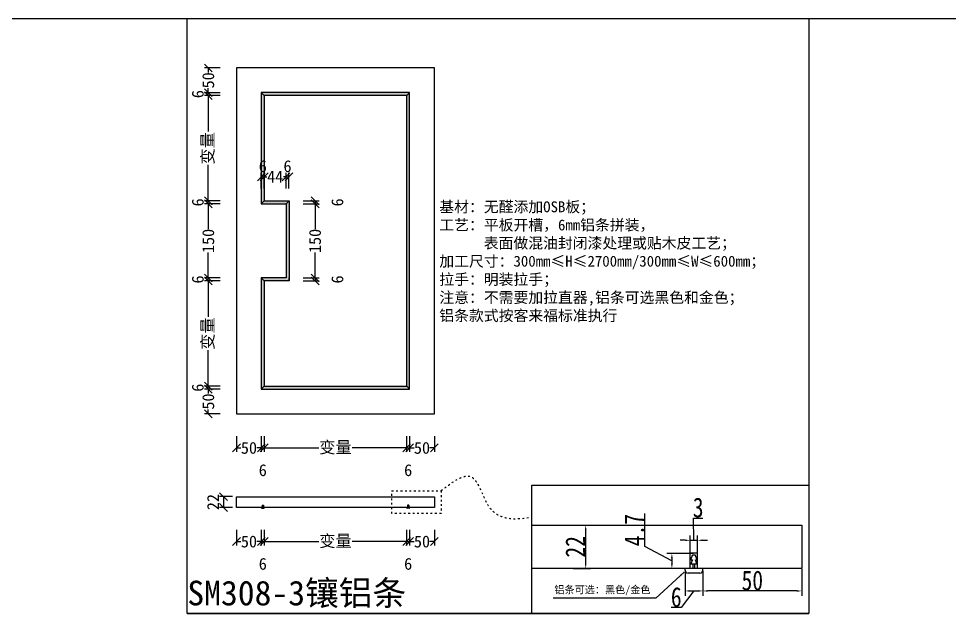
# Model space of a CAD drawing. Header units: millimetres. Extents: x 85186 to 129000, y -77269 to -36327.
# Drawn here: x 88543 to 90425, y -41287 to -40083 of the extents above; entities that cross this region are included whole.
import ezdxf

# ---------------------------------------------------------------- set-up
doc = ezdxf.new("R2010")
doc.units = ezdxf.units.MM
doc.linetypes.add('100', pattern=[30, 12, -18])
doc.styles.add('KLF-1_宋体', font='SimSun.ttf')
doc.styles.get("Standard").update_dxf_attribs({"font": 'SimSun.ttf'})
doc.styles.add('宋体', font='SimSun.ttf', dxfattribs={"width": 0.8})
doc.dimstyles.new('客来福-8', dxfattribs={"dimscale": 8, "dimtxt": 3, "dimasz": 2, "dimexe": 1, "dimexo": 1, "dimgap": 0.1, "dimtad": 0, "dimtxsty": '宋体', "dimblk": 'OBLIQUE', "dimcen": 2.5, "dimclrd": 256, "dimclre": 256, "dimclrt": 1, "dimadec": 0, "dimazin": 0, "dimtfac": 1, "dimtmove": 2, "dimatfit": 3, "dimldrblk": 'OPEN30', "dimfxl": 3, "dimfxlon": 1, "dimarcsym": 0})
doc.dimstyles.new('客来福标注小', dxfattribs={"dimscale": 20, "dimtxt": 2, "dimasz": 0.5, "dimexe": 0.5, "dimexo": 0, "dimgap": 0.05, "dimtad": 1, "dimdec": 0, "dimzin": 0, "dimdsep": 46, "dimtxsty": 'Standard', "dimcen": 0, "dimclrd": 256, "dimclre": 256, "dimclrt": 256, "dimadec": 0, "dimazin": 0, "dimtfac": 1, "dimtdec": 0, "dimtofl": 0, "dimtmove": 1, "dimatfit": 3, "dimfxl": 2.2, "dimfxlon": 1, "dimtolj": 1, "dimtzin": 0, "dimarcsym": 0})

# ---------------------------------------------------------------- blocks, each defined once
blk = doc.blocks.new('_Oblique')
at = {"color": 0, "linetype": 'ByBlock', "lineweight": -2}
blk.add_line((-0.5, -0.5), (0.5, 0.5), dxfattribs=at)
blk = doc.blocks.new('*D246')
at = {"lineweight": -2, "transparency": 16777216}
for p, q in [((88983.6, -40927.7), (88983.6, -40959.7)), ((89033.6, -40927.7), (89033.6, -40959.7)), ((88983.6, -40951.7), (88992.5, -40951.7)), ((89033.6, -40951.7), (89024.7, -40951.7))]:
    blk.add_line(p, q, dxfattribs=at)
at = {"layer": 'Defpoints', "color": 0, "transparency": 16777216}
for p in [(89033.6, -40832.8), (88983.6, -40882.8), (89033.6, -40951.7)]:
    blk.add_point(p, dxfattribs=at)
at = {"lineweight": -2, "transparency": 16777216, "xscale": 16, "yscale": 16, "zscale": 16, "rotation": 180}
blk.add_blockref('_Oblique', (88983.6, -40951.7), dxfattribs=at)
at = {"lineweight": -2, "transparency": 16777216, "xscale": 16, "yscale": 16, "zscale": 16}
blk.add_blockref('_Oblique', (89033.6, -40951.7), dxfattribs=at)
at = {"color": 1, "transparency": 16777216, "insert": (89008.6, -40951.7), "char_height": 24, "attachment_point": 5, "style": 'KLF-1_宋体'}
blk.add_mtext('50', dxfattribs=at)
blk = doc.blocks.new('_Open30')
at = {"color": 0, "linetype": 'ByBlock', "lineweight": -2}
for p, q in [((-1, 0.27), (0, 0)), ((0, 0), (-1, -0.27)), ((0, 0), (-1, 0))]:
    blk.add_line(p, q, dxfattribs=at)
blk = doc.blocks.new('*D247')
at = {"lineweight": -2, "transparency": 16777216}
for p, q in [((89033.6, -40927.7), (89033.6, -40959.7)), ((89039.6, -40927.7), (89039.6, -40959.7)), ((89033.6, -40951.7), (89039.6, -40951.7))]:
    blk.add_line(p, q, dxfattribs=at)
at = {"layer": 'Defpoints', "color": 0, "transparency": 16777216}
for p in [(89039.6, -40826.8), (89033.6, -40832.8), (89039.6, -40951.7)]:
    blk.add_point(p, dxfattribs=at)
at = {"lineweight": -2, "transparency": 16777216, "xscale": 16, "yscale": 16, "zscale": 16, "rotation": 180}
blk.add_blockref('_Oblique', (89033.6, -40951.7), dxfattribs=at)
at = {"lineweight": -2, "transparency": 16777216, "xscale": 16, "yscale": 16, "zscale": 16}
blk.add_blockref('_Oblique', (89039.6, -40951.7), dxfattribs=at)
at = {"color": 1, "transparency": 16777216, "insert": (89036.6, -40996.9), "char_height": 24, "attachment_point": 5, "style": 'KLF-1_宋体'}
blk.add_mtext('6', dxfattribs=at)
blk = doc.blocks.new('*D248')
at = {"lineweight": -2, "transparency": 16777216}
for p, q in [((89039.6, -40927.7), (89039.6, -40959.7)), ((89327.6, -40927.7), (89327.6, -40959.7)), ((89039.6, -40951.7), (89149.8, -40951.7)), ((89327.6, -40951.7), (89217.4, -40951.7))]:
    blk.add_line(p, q, dxfattribs=at)
at = {"layer": 'Defpoints', "color": 0, "transparency": 16777216}
for p in [(89039.6, -40826.8), (89327.6, -40826.8), (89327.6, -40951.7)]:
    blk.add_point(p, dxfattribs=at)
at = {"lineweight": -2, "transparency": 16777216, "xscale": 16, "yscale": 16, "zscale": 16, "rotation": 180}
blk.add_blockref('_Oblique', (89039.6, -40951.7), dxfattribs=at)
at = {"lineweight": -2, "transparency": 16777216, "xscale": 16, "yscale": 16, "zscale": 16}
blk.add_blockref('_Oblique', (89327.6, -40951.7), dxfattribs=at)
at = {"color": 1, "transparency": 16777216, "insert": (89183.6, -40951.7), "char_height": 24, "attachment_point": 5, "style": 'KLF-1_宋体'}
blk.add_mtext('变量', dxfattribs=at)
blk = doc.blocks.new('*D249')
at = {"lineweight": -2, "transparency": 16777216}
for p, q in [((89327.6, -40927.7), (89327.6, -40959.7)), ((89333.6, -40927.7), (89333.6, -40959.7)), ((89327.6, -40951.7), (89333.6, -40951.7))]:
    blk.add_line(p, q, dxfattribs=at)
at = {"layer": 'Defpoints', "color": 0, "transparency": 16777216}
for p in [(89327.6, -40826.8), (89333.6, -40832.8), (89333.6, -40951.7)]:
    blk.add_point(p, dxfattribs=at)
at = {"lineweight": -2, "transparency": 16777216, "xscale": 16, "yscale": 16, "zscale": 16, "rotation": 180}
blk.add_blockref('_Oblique', (89327.6, -40951.7), dxfattribs=at)
at = {"lineweight": -2, "transparency": 16777216, "xscale": 16, "yscale": 16, "zscale": 16}
blk.add_blockref('_Oblique', (89333.6, -40951.7), dxfattribs=at)
at = {"color": 1, "transparency": 16777216, "insert": (89330.6, -40996.9), "char_height": 24, "attachment_point": 5, "style": 'KLF-1_宋体'}
blk.add_mtext('6', dxfattribs=at)
blk = doc.blocks.new('*D250')
at = {"lineweight": -2, "transparency": 16777216}
for p, q in [((89333.6, -40927.7), (89333.6, -40959.7)), ((89383.6, -40927.7), (89383.6, -40959.7)), ((89333.6, -40951.7), (89342.5, -40951.7)), ((89383.6, -40951.7), (89374.7, -40951.7))]:
    blk.add_line(p, q, dxfattribs=at)
at = {"layer": 'Defpoints', "color": 0, "transparency": 16777216}
for p in [(89333.6, -40832.8), (89383.6, -40882.8), (89383.6, -40951.7)]:
    blk.add_point(p, dxfattribs=at)
at = {"lineweight": -2, "transparency": 16777216, "xscale": 16, "yscale": 16, "zscale": 16, "rotation": 180}
blk.add_blockref('_Oblique', (89333.6, -40951.7), dxfattribs=at)
at = {"lineweight": -2, "transparency": 16777216, "xscale": 16, "yscale": 16, "zscale": 16}
blk.add_blockref('_Oblique', (89383.6, -40951.7), dxfattribs=at)
at = {"color": 1, "transparency": 16777216, "insert": (89358.6, -40951.7), "char_height": 24, "attachment_point": 5, "style": 'KLF-1_宋体'}
blk.add_mtext('50', dxfattribs=at)
blk = doc.blocks.new('*D251')
at = {"lineweight": -2, "transparency": 16777216}
for p, q in [((88950.4, -40832.8), (88918.4, -40832.8)), ((88926.4, -40832.8), (88926.4, -40841.7)), ((88950.4, -40882.8), (88918.4, -40882.8)), ((88926.4, -40882.8), (88926.4, -40873.8))]:
    blk.add_line(p, q, dxfattribs=at)
at = {"layer": 'Defpoints', "color": 0, "transparency": 16777216}
for p in [(89033.6, -40832.8), (88926.4, -40882.8), (89033.6, -40882.8)]:
    blk.add_point(p, dxfattribs=at)
at = {"lineweight": -2, "transparency": 16777216, "xscale": 16, "yscale": 16, "zscale": 16}
for p, rotation in [((88926.4, -40832.8), 90), ((88926.4, -40882.8), 270)]:
    blk.add_blockref('_Oblique', p, dxfattribs=dict(at, rotation=rotation))
at = {"color": 1, "transparency": 16777216, "insert": (88926.4, -40857.8), "char_height": 24, "attachment_point": 5, "rotation": 90, "style": 'KLF-1_宋体'}
blk.add_mtext('50', dxfattribs=at)
blk = doc.blocks.new('*D104')
at = {"lineweight": -2, "transparency": 16777216}
for p, q in [((88950.4, -40826.8), (88918.4, -40826.8)), ((88926.4, -40832.8), (88926.4, -40826.8)), ((88950.4, -40832.8), (88918.4, -40832.8))]:
    blk.add_line(p, q, dxfattribs=at)
at = {"layer": 'Defpoints', "color": 0, "transparency": 16777216}
for p in [(88926.4, -40826.8), (89039.6, -40826.8), (89033.6, -40832.8)]:
    blk.add_point(p, dxfattribs=at)
at = {"lineweight": -2, "transparency": 16777216, "xscale": 16, "yscale": 16, "zscale": 16}
for p, rotation in [((88926.4, -40826.8), 90), ((88926.4, -40832.8), 270)]:
    blk.add_blockref('_Oblique', p, dxfattribs=dict(at, rotation=rotation))
at = {"color": 1, "transparency": 16777216, "insert": (88905.2, -40829.8), "char_height": 24, "attachment_point": 5, "rotation": 90, "style": 'KLF-1_宋体'}
blk.add_mtext('6', dxfattribs=at)
blk = doc.blocks.new('*D204')
at = {"lineweight": -2, "transparency": 16777216}
for p, q in [((88950.4, -40613.8), (88918.4, -40613.8)), ((88926.4, -40613.8), (88926.4, -40686.5)), ((88926.4, -40826.8), (88926.4, -40754)), ((88950.4, -40826.8), (88918.4, -40826.8))]:
    blk.add_line(p, q, dxfattribs=at)
at = {"layer": 'Defpoints', "color": 0, "transparency": 16777216}
for p in [(88926.4, -40613.8), (89039.6, -40613.8), (89039.6, -40826.8)]:
    blk.add_point(p, dxfattribs=at)
at = {"lineweight": -2, "transparency": 16777216, "xscale": 16, "yscale": 16, "zscale": 16}
for p, rotation in [((88926.4, -40613.8), 90), ((88926.4, -40826.8), 270)]:
    blk.add_blockref('_Oblique', p, dxfattribs=dict(at, rotation=rotation))
at = {"color": 1, "transparency": 16777216, "insert": (88926.4, -40720.3), "char_height": 24, "attachment_point": 5, "rotation": 90, "style": 'KLF-1_宋体'}
blk.add_mtext('变量', dxfattribs=at)
blk = doc.blocks.new('*D205')
at = {"lineweight": -2, "transparency": 16777216}
for p, q in [((88950.4, -40607.8), (88918.4, -40607.8)), ((88950.4, -40613.8), (88918.4, -40613.8)), ((88926.4, -40613.8), (88926.4, -40607.8))]:
    blk.add_line(p, q, dxfattribs=at)
at = {"layer": 'Defpoints', "color": 0, "transparency": 16777216}
for p in [(88926.4, -40607.8), (89033.6, -40607.8), (89039.6, -40613.8)]:
    blk.add_point(p, dxfattribs=at)
at = {"lineweight": -2, "transparency": 16777216, "xscale": 16, "yscale": 16, "zscale": 16}
for p, rotation in [((88926.4, -40607.8), 90), ((88926.4, -40613.8), 270)]:
    blk.add_blockref('_Oblique', p, dxfattribs=dict(at, rotation=rotation))
at = {"color": 1, "transparency": 16777216, "insert": (88905.2, -40610.8), "char_height": 24, "attachment_point": 5, "rotation": 90, "style": 'KLF-1_宋体'}
blk.add_mtext('6', dxfattribs=at)
blk = doc.blocks.new('*D206')
at = {"lineweight": -2, "transparency": 16777216}
for p, q in [((88950.4, -40457.8), (88918.4, -40457.8)), ((88926.4, -40457.8), (88926.4, -40509)), ((88926.4, -40607.8), (88926.4, -40556.5)), ((88950.4, -40607.8), (88918.4, -40607.8))]:
    blk.add_line(p, q, dxfattribs=at)
at = {"layer": 'Defpoints', "color": 0, "transparency": 16777216}
for p in [(88926.4, -40457.8), (89033.6, -40457.8), (89033.6, -40607.8)]:
    blk.add_point(p, dxfattribs=at)
at = {"lineweight": -2, "transparency": 16777216, "xscale": 16, "yscale": 16, "zscale": 16}
for p, rotation in [((88926.4, -40457.8), 90), ((88926.4, -40607.8), 270)]:
    blk.add_blockref('_Oblique', p, dxfattribs=dict(at, rotation=rotation))
at = {"color": 1, "transparency": 16777216, "insert": (88926.4, -40532.8), "char_height": 24, "attachment_point": 5, "rotation": 90, "style": 'KLF-1_宋体'}
blk.add_mtext('150', dxfattribs=at)
blk = doc.blocks.new('*D207')
at = {"lineweight": -2, "transparency": 16777216}
for p, q in [((88950.4, -40451.8), (88918.4, -40451.8)), ((88926.4, -40457.8), (88926.4, -40451.8)), ((88950.4, -40457.8), (88918.4, -40457.8))]:
    blk.add_line(p, q, dxfattribs=at)
at = {"layer": 'Defpoints', "color": 0, "transparency": 16777216}
for p in [(88926.4, -40451.8), (89039.6, -40451.8), (89033.6, -40457.8)]:
    blk.add_point(p, dxfattribs=at)
at = {"lineweight": -2, "transparency": 16777216, "xscale": 16, "yscale": 16, "zscale": 16}
for p, rotation in [((88926.4, -40451.8), 90), ((88926.4, -40457.8), 270)]:
    blk.add_blockref('_Oblique', p, dxfattribs=dict(at, rotation=rotation))
at = {"color": 1, "transparency": 16777216, "insert": (88905.2, -40454.8), "char_height": 24, "attachment_point": 5, "rotation": 90, "style": 'KLF-1_宋体'}
blk.add_mtext('6', dxfattribs=at)
blk = doc.blocks.new('*D208')
at = {"lineweight": -2, "transparency": 16777216}
for p, q in [((88950.4, -40238.8), (88918.4, -40238.8)), ((88926.4, -40238.8), (88926.4, -40311.5)), ((88926.4, -40451.8), (88926.4, -40379)), ((88950.4, -40451.8), (88918.4, -40451.8))]:
    blk.add_line(p, q, dxfattribs=at)
at = {"layer": 'Defpoints', "color": 0, "transparency": 16777216}
for p in [(88926.4, -40238.8), (89039.6, -40238.8), (89039.6, -40451.8)]:
    blk.add_point(p, dxfattribs=at)
at = {"lineweight": -2, "transparency": 16777216, "xscale": 16, "yscale": 16, "zscale": 16}
for p, rotation in [((88926.4, -40238.8), 90), ((88926.4, -40451.8), 270)]:
    blk.add_blockref('_Oblique', p, dxfattribs=dict(at, rotation=rotation))
at = {"color": 1, "transparency": 16777216, "insert": (88926.4, -40345.3), "char_height": 24, "attachment_point": 5, "rotation": 90, "style": 'KLF-1_宋体'}
blk.add_mtext('变量', dxfattribs=at)
blk = doc.blocks.new('*D209')
at = {"lineweight": -2, "transparency": 16777216}
for p, q in [((88950.4, -40232.8), (88918.4, -40232.8)), ((88950.4, -40238.8), (88918.4, -40238.8)), ((88926.4, -40238.8), (88926.4, -40232.8))]:
    blk.add_line(p, q, dxfattribs=at)
at = {"layer": 'Defpoints', "color": 0, "transparency": 16777216}
for p in [(88926.4, -40232.8), (89033.6, -40232.8), (89039.6, -40238.8)]:
    blk.add_point(p, dxfattribs=at)
at = {"lineweight": -2, "transparency": 16777216, "xscale": 16, "yscale": 16, "zscale": 16}
for p, rotation in [((88926.4, -40232.8), 90), ((88926.4, -40238.8), 270)]:
    blk.add_blockref('_Oblique', p, dxfattribs=dict(at, rotation=rotation))
at = {"color": 1, "transparency": 16777216, "insert": (88905.2, -40235.8), "char_height": 24, "attachment_point": 5, "rotation": 90, "style": 'KLF-1_宋体'}
blk.add_mtext('6', dxfattribs=at)
blk = doc.blocks.new('*D210')
at = {"lineweight": -2, "transparency": 16777216}
for p, q in [((88950.4, -40182.8), (88918.4, -40182.8)), ((88926.4, -40182.8), (88926.4, -40191.7)), ((88926.4, -40232.8), (88926.4, -40223.8)), ((88950.4, -40232.8), (88918.4, -40232.8))]:
    blk.add_line(p, q, dxfattribs=at)
at = {"layer": 'Defpoints', "color": 0, "transparency": 16777216}
for p in [(88926.4, -40182.8), (88983.6, -40182.8), (89033.6, -40232.8)]:
    blk.add_point(p, dxfattribs=at)
at = {"lineweight": -2, "transparency": 16777216, "xscale": 16, "yscale": 16, "zscale": 16}
for p, rotation in [((88926.4, -40182.8), 90), ((88926.4, -40232.8), 270)]:
    blk.add_blockref('_Oblique', p, dxfattribs=dict(at, rotation=rotation))
at = {"color": 1, "transparency": 16777216, "insert": (88926.4, -40207.8), "char_height": 24, "attachment_point": 5, "rotation": 90, "style": 'KLF-1_宋体'}
blk.add_mtext('50', dxfattribs=at)
blk = doc.blocks.new('*D105')
at = {"lineweight": -2, "transparency": 16777216}
for p, q in [((89033.6, -40426.9), (89033.6, -40394.9)), ((89039.6, -40426.9), (89039.6, -40394.9)), ((89033.6, -40402.9), (89039.6, -40402.9))]:
    blk.add_line(p, q, dxfattribs=at)
at = {"layer": 'Defpoints', "color": 0, "transparency": 16777216}
for p in [(89039.6, -40402.9), (89039.6, -40451.8), (89033.6, -40457.8)]:
    blk.add_point(p, dxfattribs=at)
at = {"lineweight": -2, "transparency": 16777216, "xscale": 16, "yscale": 16, "zscale": 16, "rotation": 180}
blk.add_blockref('_Oblique', (89033.6, -40402.9), dxfattribs=at)
at = {"lineweight": -2, "transparency": 16777216, "xscale": 16, "yscale": 16, "zscale": 16}
blk.add_blockref('_Oblique', (89039.6, -40402.9), dxfattribs=at)
at = {"color": 1, "transparency": 16777216, "insert": (89036.6, -40381.7), "char_height": 24, "attachment_point": 5, "style": 'KLF-1_宋体'}
blk.add_mtext('6', dxfattribs=at)
blk = doc.blocks.new('*D211')
at = {"lineweight": -2, "transparency": 16777216}
for p, q in [((89039.6, -40426.9), (89039.6, -40394.9)), ((89083.6, -40426.9), (89083.6, -40394.9)), ((89039.6, -40402.9), (89044.9, -40402.9)), ((89083.6, -40402.9), (89078.4, -40402.9))]:
    blk.add_line(p, q, dxfattribs=at)
at = {"layer": 'Defpoints', "color": 0, "transparency": 16777216}
for p in [(89083.6, -40402.9), (89039.6, -40451.8), (89083.6, -40457.8)]:
    blk.add_point(p, dxfattribs=at)
at = {"lineweight": -2, "transparency": 16777216, "xscale": 16, "yscale": 16, "zscale": 16, "rotation": 180}
blk.add_blockref('_Oblique', (89039.6, -40402.9), dxfattribs=at)
at = {"lineweight": -2, "transparency": 16777216, "xscale": 16, "yscale": 16, "zscale": 16}
blk.add_blockref('_Oblique', (89083.6, -40402.9), dxfattribs=at)
at = {"color": 1, "transparency": 16777216, "insert": (89061.6, -40402.9), "char_height": 24, "attachment_point": 5, "style": 'KLF-1_宋体'}
blk.add_mtext('44', dxfattribs=at)
blk = doc.blocks.new('*D212')
at = {"lineweight": -2, "transparency": 16777216}
for p, q in [((89083.6, -40426.9), (89083.6, -40394.9)), ((89089.6, -40426.9), (89089.6, -40394.9)), ((89083.6, -40402.9), (89089.6, -40402.9))]:
    blk.add_line(p, q, dxfattribs=at)
at = {"layer": 'Defpoints', "color": 0, "transparency": 16777216}
for p in [(89089.6, -40402.9), (89089.6, -40451.8), (89083.6, -40457.8)]:
    blk.add_point(p, dxfattribs=at)
at = {"lineweight": -2, "transparency": 16777216, "xscale": 16, "yscale": 16, "zscale": 16, "rotation": 180}
blk.add_blockref('_Oblique', (89083.6, -40402.9), dxfattribs=at)
at = {"lineweight": -2, "transparency": 16777216, "xscale": 16, "yscale": 16, "zscale": 16}
blk.add_blockref('_Oblique', (89089.6, -40402.9), dxfattribs=at)
at = {"color": 1, "transparency": 16777216, "insert": (89086.6, -40381.7), "char_height": 24, "attachment_point": 5, "style": 'KLF-1_宋体'}
blk.add_mtext('6', dxfattribs=at)
blk = doc.blocks.new('*D213')
at = {"lineweight": -2, "transparency": 16777216}
for p, q in [((89118.3, -40451.8), (89150.3, -40451.8)), ((89142.3, -40451.8), (89142.3, -40457.8)), ((89118.3, -40457.8), (89150.3, -40457.8))]:
    blk.add_line(p, q, dxfattribs=at)
at = {"layer": 'Defpoints', "color": 0, "transparency": 16777216}
for p in [(89073.1, -40451.8), (89073.1, -40457.8), (89142.3, -40457.8)]:
    blk.add_point(p, dxfattribs=at)
at = {"lineweight": -2, "transparency": 16777216, "xscale": 16, "yscale": 16, "zscale": 16}
for p, rotation in [((89142.3, -40451.8), 90), ((89142.3, -40457.8), 270)]:
    blk.add_blockref('_Oblique', p, dxfattribs=dict(at, rotation=rotation))
at = {"color": 1, "transparency": 16777216, "insert": (89187.5, -40454.8), "char_height": 24, "attachment_point": 5, "rotation": 90, "style": 'KLF-1_宋体'}
blk.add_mtext('6', dxfattribs=at)
blk = doc.blocks.new('*D214')
at = {"lineweight": -2, "transparency": 16777216}
for p, q in [((89118.3, -40457.8), (89150.3, -40457.8)), ((89142.3, -40457.8), (89142.3, -40509)), ((89142.3, -40607.8), (89142.3, -40556.5)), ((89118.3, -40607.8), (89150.3, -40607.8))]:
    blk.add_line(p, q, dxfattribs=at)
at = {"layer": 'Defpoints', "color": 0, "transparency": 16777216}
for p in [(89073.1, -40457.8), (89083.6, -40607.8), (89142.3, -40607.8)]:
    blk.add_point(p, dxfattribs=at)
at = {"lineweight": -2, "transparency": 16777216, "xscale": 16, "yscale": 16, "zscale": 16}
for p, rotation in [((89142.3, -40457.8), 90), ((89142.3, -40607.8), 270)]:
    blk.add_blockref('_Oblique', p, dxfattribs=dict(at, rotation=rotation))
at = {"color": 1, "transparency": 16777216, "insert": (89142.3, -40532.8), "char_height": 24, "attachment_point": 5, "rotation": 90, "style": 'KLF-1_宋体'}
blk.add_mtext('150', dxfattribs=at)
blk = doc.blocks.new('*D215')
at = {"lineweight": -2, "transparency": 16777216}
for p, q in [((89118.3, -40607.8), (89150.3, -40607.8)), ((89118.3, -40613.8), (89150.3, -40613.8)), ((89142.3, -40607.8), (89142.3, -40613.8))]:
    blk.add_line(p, q, dxfattribs=at)
at = {"layer": 'Defpoints', "color": 0, "transparency": 16777216}
for p in [(89083.6, -40607.8), (89089.6, -40613.8), (89142.3, -40613.8)]:
    blk.add_point(p, dxfattribs=at)
at = {"lineweight": -2, "transparency": 16777216, "xscale": 16, "yscale": 16, "zscale": 16}
for p, rotation in [((89142.3, -40607.8), 90), ((89142.3, -40613.8), 270)]:
    blk.add_blockref('_Oblique', p, dxfattribs=dict(at, rotation=rotation))
at = {"color": 1, "transparency": 16777216, "insert": (89187.5, -40610.8), "char_height": 24, "attachment_point": 5, "rotation": 90, "style": 'KLF-1_宋体'}
blk.add_mtext('6', dxfattribs=at)
blk = doc.blocks.new('*D106')
at = {"lineweight": -2, "transparency": 16777216}
for p, q in [((88983.6, -41117.2), (88983.6, -41149.2)), ((89033.6, -41117.2), (89033.6, -41149.2)), ((88983.6, -41141.2), (88992.5, -41141.2)), ((89033.6, -41141.2), (89024.7, -41141.2))]:
    blk.add_line(p, q, dxfattribs=at)
at = {"layer": 'Defpoints', "color": 0, "transparency": 16777216}
for p in [(89033.6, -41022.3), (88983.6, -41072.3), (89033.6, -41141.2)]:
    blk.add_point(p, dxfattribs=at)
at = {"lineweight": -2, "transparency": 16777216, "xscale": 16, "yscale": 16, "zscale": 16, "rotation": 180}
blk.add_blockref('_Oblique', (88983.6, -41141.2), dxfattribs=at)
at = {"lineweight": -2, "transparency": 16777216, "xscale": 16, "yscale": 16, "zscale": 16}
blk.add_blockref('_Oblique', (89033.6, -41141.2), dxfattribs=at)
at = {"color": 1, "transparency": 16777216, "insert": (89008.6, -41141.2), "char_height": 24, "attachment_point": 5, "style": 'KLF-1_宋体'}
blk.add_mtext('50', dxfattribs=at)
blk = doc.blocks.new('*D107')
at = {"lineweight": -2, "transparency": 16777216}
for p, q in [((89033.6, -41117.2), (89033.6, -41149.2)), ((89039.6, -41117.2), (89039.6, -41149.2)), ((89033.6, -41141.2), (89039.6, -41141.2))]:
    blk.add_line(p, q, dxfattribs=at)
at = {"layer": 'Defpoints', "color": 0, "transparency": 16777216}
for p in [(89039.6, -41016.3), (89033.6, -41022.3), (89039.6, -41141.2)]:
    blk.add_point(p, dxfattribs=at)
at = {"lineweight": -2, "transparency": 16777216, "xscale": 16, "yscale": 16, "zscale": 16, "rotation": 180}
blk.add_blockref('_Oblique', (89033.6, -41141.2), dxfattribs=at)
at = {"lineweight": -2, "transparency": 16777216, "xscale": 16, "yscale": 16, "zscale": 16}
blk.add_blockref('_Oblique', (89039.6, -41141.2), dxfattribs=at)
at = {"color": 1, "transparency": 16777216, "insert": (89036.6, -41186.4), "char_height": 24, "attachment_point": 5, "style": 'KLF-1_宋体'}
blk.add_mtext('6', dxfattribs=at)
blk = doc.blocks.new('*D108')
at = {"lineweight": -2, "transparency": 16777216}
for p, q in [((89039.6, -41117.2), (89039.6, -41149.2)), ((89327.6, -41117.2), (89327.6, -41149.2)), ((89039.6, -41141.2), (89149.8, -41141.2)), ((89327.6, -41141.2), (89217.4, -41141.2))]:
    blk.add_line(p, q, dxfattribs=at)
at = {"layer": 'Defpoints', "color": 0, "transparency": 16777216}
for p in [(89039.6, -41016.3), (89327.6, -41016.3), (89327.6, -41141.2)]:
    blk.add_point(p, dxfattribs=at)
at = {"lineweight": -2, "transparency": 16777216, "xscale": 16, "yscale": 16, "zscale": 16, "rotation": 180}
blk.add_blockref('_Oblique', (89039.6, -41141.2), dxfattribs=at)
at = {"lineweight": -2, "transparency": 16777216, "xscale": 16, "yscale": 16, "zscale": 16}
blk.add_blockref('_Oblique', (89327.6, -41141.2), dxfattribs=at)
at = {"color": 1, "transparency": 16777216, "insert": (89183.6, -41141.2), "char_height": 24, "attachment_point": 5, "style": 'KLF-1_宋体'}
blk.add_mtext('变量', dxfattribs=at)
blk = doc.blocks.new('*D109')
at = {"lineweight": -2, "transparency": 16777216}
for p, q in [((89327.6, -41117.2), (89327.6, -41149.2)), ((89333.6, -41117.2), (89333.6, -41149.2)), ((89327.6, -41141.2), (89333.6, -41141.2))]:
    blk.add_line(p, q, dxfattribs=at)
at = {"layer": 'Defpoints', "color": 0, "transparency": 16777216}
for p in [(89327.6, -41016.3), (89333.6, -41022.3), (89333.6, -41141.2)]:
    blk.add_point(p, dxfattribs=at)
at = {"lineweight": -2, "transparency": 16777216, "xscale": 16, "yscale": 16, "zscale": 16, "rotation": 180}
blk.add_blockref('_Oblique', (89327.6, -41141.2), dxfattribs=at)
at = {"lineweight": -2, "transparency": 16777216, "xscale": 16, "yscale": 16, "zscale": 16}
blk.add_blockref('_Oblique', (89333.6, -41141.2), dxfattribs=at)
at = {"color": 1, "transparency": 16777216, "insert": (89330.6, -41186.4), "char_height": 24, "attachment_point": 5, "style": 'KLF-1_宋体'}
blk.add_mtext('6', dxfattribs=at)
blk = doc.blocks.new('*D110')
at = {"lineweight": -2, "transparency": 16777216}
for p, q in [((89333.6, -41117.2), (89333.6, -41149.2)), ((89383.6, -41117.2), (89383.6, -41149.2)), ((89333.6, -41141.2), (89342.5, -41141.2)), ((89383.6, -41141.2), (89374.7, -41141.2))]:
    blk.add_line(p, q, dxfattribs=at)
at = {"layer": 'Defpoints', "color": 0, "transparency": 16777216}
for p in [(89333.6, -41022.3), (89383.6, -41072.3), (89383.6, -41141.2)]:
    blk.add_point(p, dxfattribs=at)
at = {"lineweight": -2, "transparency": 16777216, "xscale": 16, "yscale": 16, "zscale": 16, "rotation": 180}
blk.add_blockref('_Oblique', (89333.6, -41141.2), dxfattribs=at)
at = {"lineweight": -2, "transparency": 16777216, "xscale": 16, "yscale": 16, "zscale": 16}
blk.add_blockref('_Oblique', (89383.6, -41141.2), dxfattribs=at)
at = {"color": 1, "transparency": 16777216, "insert": (89358.6, -41141.2), "char_height": 24, "attachment_point": 5, "style": 'KLF-1_宋体'}
blk.add_mtext('50', dxfattribs=at)
blk = doc.blocks.new('*D163')
at = {"lineweight": -2, "transparency": 16777216}
for p, q in [((89926.7, -41200.7), (89926.7, -41251.1)), ((90126.7, -41197.1), (90126.7, -41251.1)), ((90116.7, -41241.1), (89936.7, -41241.1))]:
    blk.add_line(p, q, dxfattribs=at)
at = {"transparency": 16777216}
for points in [[(89936.7, -41239.4), (89936.7, -41242.8), (89926.7, -41241.1)], [(90116.7, -41239.4), (90116.7, -41242.8), (90126.7, -41241.1)]]:
    blk.add_solid(points, dxfattribs=at)
at = {"layer": 'Defpoints', "color": 0, "transparency": 16777216}
for p in [(90126.7, -41174.6), (89926.7, -41200.7), (89926.7, -41241.1)]:
    blk.add_point(p, dxfattribs=at)
at = {"transparency": 16777216, "insert": (90026.7, -41220.1), "char_height": 40, "attachment_point": 5, "style": '宋体'}
blk.add_mtext('\\A1;50', dxfattribs=at)
blk = doc.blocks.new('*D164')
at = {"lineweight": -2, "transparency": 16777216}
for p, q in [((89890.7, -41202.2), (89890.7, -41251.1)), ((89926.7, -41200.7), (89926.7, -41251.1)), ((89908.7, -41241.1), (89883.1, -41274.7)), ((89900.7, -41241.1), (89916.7, -41241.1)), ((89883.1, -41274.7), (89862.7, -41274.7))]:
    blk.add_line(p, q, dxfattribs=at)
at = {"transparency": 16777216}
for points in [[(89900.7, -41239.4), (89900.7, -41242.8), (89890.7, -41241.1)], [(89916.7, -41239.4), (89916.7, -41242.8), (89926.7, -41241.1)]]:
    blk.add_solid(points, dxfattribs=at)
at = {"layer": 'Defpoints', "color": 0, "transparency": 16777216}
for p in [(89890.7, -41202.2), (89926.7, -41200.7), (89926.7, -41241.1)]:
    blk.add_point(p, dxfattribs=at)
at = {"transparency": 16777216, "insert": (89872.9, -41253.7), "char_height": 40, "attachment_point": 5, "style": '宋体'}
blk.add_mtext('\\A1;6', dxfattribs=at)
blk = doc.blocks.new('954')
at = {"color": 1}
for p, q in [((63905.45, 24959.38), (63905.45, 24958.88)), ((63906.45, 24960.38), (63910.45, 24960.38)), ((63911.45, 24959.38), (63911.45, 24958.88)), ((63905.45, 24958.88), (63911.45, 24958.88)), ((63907.45, 24957.25), (63907.9, 24955.88)), ((63907.54, 24957.38), (63909.37, 24957.38)), ((63908.15, 24958.88), (63908.15, 24957.38)), ((63908.75, 24958.88), (63908.75, 24957.38)), ((63909, 24955.88), (63909.46, 24957.25)), ((63907.45, 24955.75), (63907.88, 24954.45)), ((63907.9, 24955.88), (63907.54, 24955.88)), ((63907.98, 24954.38), (63908.93, 24954.38)), ((63909.37, 24955.88), (63909, 24955.88)), ((63909.03, 24954.45), (63909.46, 24955.75))]:
    blk.add_line(p, q, dxfattribs=at)
for centre, radius, start, end in [((63906.45, 24959.38), 1, 90, 180), ((63910.45, 24959.38), 1, 0, 90), ((63907.54, 24957.28), 0.1, 90, 198.4349), ((63909.37, 24957.28), 0.1, 341.5651, 90), ((63907.54, 24955.78), 0.1, 90, 198.4349), ((63907.98, 24954.48), 0.1, 198.4349, 270), ((63908.93, 24954.48), 0.1, 270, 341.5651), ((63909.37, 24955.78), 0.1, 341.5651, 90)]:
    blk.add_arc(centre, radius, start, end, dxfattribs=at)
blk = doc.blocks.new('*D165')
at = {"lineweight": -2, "transparency": 16777216}
for p, q in [((89908.5, -41138.6), (89907.5, -41093.5)), ((89907.5, -41093.5), (89926.9, -41093.5)), ((89900.9, -41182.6), (89900.9, -41128.6)), ((89916.1, -41182.6), (89916.1, -41128.6)), ((89890.9, -41138.6), (89880.9, -41138.6)), ((89900.9, -41138.6), (89916.1, -41138.6)), ((89926.1, -41138.6), (89936.1, -41138.6))]:
    blk.add_line(p, q, dxfattribs=at)
at = {"transparency": 16777216}
for points in [[(89890.9, -41136.9), (89890.9, -41140.3), (89900.9, -41138.6)], [(89926.1, -41136.9), (89926.1, -41140.3), (89916.1, -41138.6)]]:
    blk.add_solid(points, dxfattribs=at)
at = {"layer": 'Defpoints', "color": 0, "transparency": 16777216}
for p in [(89916.1, -41138.6), (89900.9, -41195.8), (89916.1, -41195.8)]:
    blk.add_point(p, dxfattribs=at)
at = {"transparency": 16777216, "insert": (89917.2, -41072.5), "char_height": 40, "attachment_point": 5, "style": '宋体'}
blk.add_mtext('\\A1;3', dxfattribs=at)
blk = doc.blocks.new('*D166')
at = {"lineweight": -2, "transparency": 16777216}
for p, q in [((89809.3, -41151.1), (89809.3, -41084.7)), ((89864, -41180.4), (89809.3, -41151.1)), ((89908, -41165), (89854, -41165)), ((89864, -41175), (89864, -41185.8)), ((89908, -41195.8), (89854, -41195.8))]:
    blk.add_line(p, q, dxfattribs=at)
at = {"transparency": 16777216}
for points in [[(89862.3, -41175), (89865.7, -41175), (89864, -41165)], [(89862.3, -41185.8), (89865.7, -41185.8), (89864, -41195.8)]]:
    blk.add_solid(points, dxfattribs=at)
at = {"layer": 'Defpoints', "color": 0, "transparency": 16777216}
for p in [(89916.1, -41165), (89864, -41195.8), (89921.7, -41195.8)]:
    blk.add_point(p, dxfattribs=at)
at = {"transparency": 16777216, "insert": (89788.3, -41117.9), "char_height": 40, "attachment_point": 5, "rotation": 90, "style": '宋体'}
blk.add_mtext('\\A1;4.7', dxfattribs=at)
blk = doc.blocks.new('*D255')
at = {"lineweight": -2, "transparency": 16777216}
for p, q in [((89664.6, -41107.8), (89699.7, -41107.8)), ((89689.7, -41185.8), (89689.7, -41117.8)), ((89664.6, -41195.8), (89699.7, -41195.8))]:
    blk.add_line(p, q, dxfattribs=at)
at = {"transparency": 16777216}
for points in [[(89688.1, -41117.8), (89691.4, -41117.8), (89689.7, -41107.8)], [(89688.1, -41185.8), (89691.4, -41185.8), (89689.7, -41195.8)]]:
    blk.add_solid(points, dxfattribs=at)
at = {"layer": 'Defpoints', "color": 0, "transparency": 16777216}
for p in [(89664.6, -41107.8), (89689.7, -41107.8), (89664.6, -41195.8)]:
    blk.add_point(p, dxfattribs=at)
at = {"transparency": 16777216, "insert": (89668.7, -41151.8), "char_height": 40, "attachment_point": 5, "rotation": 90, "style": '宋体'}
blk.add_mtext('\\A1;22', dxfattribs=at)
blk = doc.blocks.new('*D260')
at = {"lineweight": -2, "transparency": 16777216}
for p, q in [((88975.6, -41050.3), (88949.2, -41050.3)), ((88957.2, -41050.3), (88957.2, -41072.3)), ((88975.6, -41072.3), (88949.2, -41072.3))]:
    blk.add_line(p, q, dxfattribs=at)
at = {"layer": 'Defpoints', "color": 0, "transparency": 16777216}
for p in [(88983.6, -41050.3), (88957.2, -41072.3), (88983.6, -41072.3)]:
    blk.add_point(p, dxfattribs=at)
at = {"lineweight": -2, "transparency": 16777216, "xscale": 16, "yscale": 16, "zscale": 16}
for p, rotation in [((88957.2, -41050.3), 90), ((88957.2, -41072.3), 270)]:
    blk.add_blockref('_Oblique', p, dxfattribs=dict(at, rotation=rotation))
at = {"color": 1, "transparency": 16777216, "insert": (88936, -41061.3), "char_height": 24, "attachment_point": 5, "rotation": 90, "style": 'KLF-1_宋体'}
blk.add_mtext('22', dxfattribs=at)

msp = doc.modelspace()

# ---------------------------------------------------------------- hatches: boundary and pattern name
for points in [[(89033.622, -40232.756), (89039.622, -40238.756), (89327.622, -40238.756), (89333.622, -40232.756)], [(89089.622, -40451.756), (89039.622, -40451.756), (89039.622, -40238.756), (89033.622, -40232.756), (89033.622, -40457.756), (89083.622, -40457.756), (89083.622, -40607.756), (89033.622, -40607.756), (89033.622, -40832.756), (89039.622, -40826.756), (89039.622, -40613.756), (89089.622, -40613.756)], [(89327.622, -40826.756), (89333.622, -40832.756), (89333.622, -40232.756), (89327.622, -40238.756)], [(89039.622, -40826.756), (89033.622, -40832.756), (89333.622, -40832.756), (89327.622, -40826.756)]]:
    msp.add_hatch(color=0).paths.add_polyline_path(points)

# ---------------------------------------------------------------- linework, layer by layer
for p, q in [((85318.615, -40082.897), (128999.726, -40082.897)), ((88883.996, -41286.52), (90141.12, -41286.52))]:
    msp.add_line(p, q)
at = {"color": 0}
for p, q in [((89039.622, -40238.756), (89033.622, -40232.756)), ((89327.622, -40238.756), (89333.622, -40232.756)), ((89039.622, -40451.756), (89033.622, -40457.756)), ((89089.622, -40451.756), (89083.622, -40457.756)), ((89039.622, -40613.756), (89033.622, -40607.756)), ((89089.622, -40613.756), (89089.622, -40607.756)), ((89039.622, -40826.756), (89033.622, -40832.756)), ((89333.622, -40832.756), (89327.622, -40826.756)), ((89900.949, -41195.805), (89900.949, -41164.952)), ((89916.093, -41164.952), (89900.949, -41164.952)), ((89916.093, -41195.805), (89916.093, -41164.952))]:
    msp.add_line(p, q, dxfattribs=at)
at = {"color": 251}
for p, q in [((89035.154, -41067.341), (89035.154, -41072.341)), ((89035.154, -41067.341), (89038.154, -41067.341)), ((89038.154, -41067.341), (89038.154, -41072.341)), ((89329.093, -41067.341), (89329.093, -41072.341)), ((89332.093, -41067.341), (89329.093, -41067.341)), ((89332.093, -41067.341), (89332.093, -41072.341))]:
    msp.add_line(p, q, dxfattribs=at)
at = {"color": 0}
for points in [[(88883.996, -40082.897), (90141.12, -40082.897), (90141.12, -41286.52), (88883.996, -41286.52)], [(89580.585, -41027.159), (90141.12, -41027.159), (90141.12, -41286.52), (89580.585, -41286.52)]]:
    msp.add_lwpolyline(points, close=True, dxfattribs=at)
for points in [[(88983.622, -40882.756), (89383.622, -40882.756), (89383.622, -40182.756), (88983.622, -40182.756)], [(89083.622, -40457.756), (89083.622, -40607.756), (89033.622, -40607.756), (89033.622, -40832.756), (89333.622, -40832.756), (89333.622, -40232.756), (89033.622, -40232.756), (89033.622, -40457.756)], [(89089.622, -40613.756), (89039.622, -40613.756), (89039.622, -40826.756), (89327.622, -40826.756), (89327.622, -40238.756), (89039.622, -40238.756), (89039.622, -40451.756), (89089.622, -40451.756)], [(88983.622, -41050.341), (89383.622, -41050.341), (89383.622, -41072.341), (88983.622, -41072.341)]]:
    msp.add_lwpolyline(points, close=True)
at = {"color": 0, "linetype": '100', "ltscale": 0.3}
for points in [[(89297.337, -41038.385), (89397.403, -41038.385), (89397.403, -41084.309), (89297.337, -41084.309)], [(89580.585, -41027.159), (90141.12, -41027.159), (90141.12, -41286.52), (89580.585, -41286.52)]]:
    msp.add_lwpolyline(points, close=True, dxfattribs=at)
at = {"color": 0}
msp.add_lwpolyline([(89580.585, -41107.805), (90126.671, -41107.805), (90126.671, -41195.805), (89580.585, -41195.805)], dxfattribs=at)
at = {"color": 0, "linetype": '100', "ltscale": 0.3}
msp.add_open_spline([(89397.403, -41038.016), (89420.088, -41020.805), (89467.941, -40984.5), (89488.871, -41097.284), (89545.859, -41097.655), (89580.585, -41091.634)], degree=3, knots=[0, 0, 0, 0, 66.39271652, 140.04578463, 230.75795967, 230.75795967, 230.75795967, 230.75795967], dxfattribs=at)

# ---------------------------------------------------------------- block references
at = {"xscale": -1, "rotation": 180}
msp.add_blockref('954', (25128.171, -16113.462), dxfattribs=at)
at = {"rotation": 180}
msp.add_blockref('954', (153239.076, -16113.462), dxfattribs=at)
at = {"xscale": 6, "yscale": 6, "zscale": 6, "rotation": 180}
msp.add_blockref('954', (473359.396, 108557.466), dxfattribs=at)

# ---------------------------------------------------------------- texts
at = {"lineweight": 25, "attachment_point": 1, "style": 'KLF-1_宋体'}
for s, insert, char_height, width in [('基材：无醛添加OSB板；\\P工艺：平板开槽，6mm铝条拼装，\\P      表面做混油封闭漆处理或贴木皮工艺；\\P加工尺寸：300mm≤H≤2700mm/300mm≤W≤600mm；\\P拉手：明装拉手；\\P注意：不需要加拉直器,铝条可选黑色和金色；\\P铝条款式按客来福标准执行', (89393.622, -40452.772), 22, 1691.65503), ('SM308-3镶铝条', (88883.996, -41220.318), 50, 6766.6201), ('{\\C1;铝条可选：黑色/金色}', (89626.416, -41231.119), 15, 6766.6201)]:
    msp.add_mtext(s, dxfattribs=dict(at, insert=insert, char_height=char_height, width=width))

# ---------------------------------------------------------------- dimensions: what is measured, and where the dimension line sits
at = {"color": 0}
for base, p1, p2, picture, middle in [((88926.377, -40182.756), (89033.622, -40232.756), (88983.622, -40182.756), '*D210', (88926.377, -40207.756)), ((88926.377, -40232.756), (89039.622, -40238.756), (89033.622, -40232.756), '*D209', (88905.177, -40235.756)), ((88926.377, -40451.756), (89033.622, -40457.756), (89039.622, -40451.756), '*D207', (88905.177, -40454.756)), ((88926.377, -40457.756), (89033.622, -40607.756), (89033.622, -40457.756), '*D206', (88926.377, -40532.756)), ((89142.263, -40457.756), (89073.073, -40451.756), (89073.073, -40457.756), '*D213', (89187.463, -40454.756)), ((89142.263, -40607.756), (89073.073, -40457.756), (89083.622, -40607.756), '*D214', (89142.263, -40532.756)), ((88926.377, -40607.756), (89039.622, -40613.756), (89033.622, -40607.756), '*D205', (88905.177, -40610.756)), ((89142.263, -40613.756), (89083.622, -40607.756), (89089.622, -40613.756), '*D215', (89187.463, -40610.756)), ((88926.377, -40826.756), (89033.622, -40832.756), (89039.622, -40826.756), '*D104', (88905.177, -40829.756)), ((88926.377, -40882.756), (89033.622, -40832.756), (89033.622, -40882.756), '*D251', (88926.377, -40857.756)), ((88957.18, -41072.341), (88983.622, -41050.341), (88983.622, -41072.341), '*D260', (88935.98, -41061.341))]:
    dim = msp.add_linear_dim(base=base, p1=p1, p2=p2, angle=90, dimstyle='客来福-8', override={"dimtxsty": 'KLF-1_宋体'}, dxfattribs=at)
    dim.commit()
    dim.dimension.update_dxf_attribs({"geometry": picture, "text_midpoint": middle})
for base, p1, p2, text, dimstyle, override, picture, middle in [((88926.377, -40238.756), (89039.622, -40451.756), (89039.622, -40238.756), '变量', '客来福-8', {"dimtxsty": 'KLF-1_宋体'}, '*D208', (88926.377, -40345.256)), ((88926.377, -40613.756), (89039.622, -40826.756), (89039.622, -40613.756), '变量', '客来福-8', {"dimtxsty": 'KLF-1_宋体'}, '*D204', (88926.377, -40720.256)), ((89689.729, -41107.805), (89664.643, -41195.805), (89664.643, -41107.805), '22', '客来福标注小', {"dimtxsty": '宋体'}, '*D255', (89668.729, -41151.805))]:
    dim = msp.add_linear_dim(base=base, p1=p1, p2=p2, angle=90, text=text, dimstyle=dimstyle, override=override, dxfattribs=at)
    dim.commit()
    dim.dimension.update_dxf_attribs({"geometry": picture, "text_midpoint": middle})
for base, p1, p2, picture, middle in [((89039.622, -40402.868), (89033.622, -40457.756), (89039.622, -40451.756), '*D105', (89036.622, -40381.668)), ((89089.622, -40402.868), (89083.622, -40457.756), (89089.622, -40451.756), '*D212', (89086.622, -40381.668)), ((89083.622, -40402.868), (89039.622, -40451.756), (89083.622, -40457.756), '*D211', (89061.622, -40402.868)), ((89039.622, -40951.652), (89033.622, -40832.756), (89039.622, -40826.756), '*D247', (89036.622, -40996.852)), ((89333.622, -40951.652), (89327.622, -40826.756), (89333.622, -40832.756), '*D249', (89330.622, -40996.852)), ((89033.622, -40951.652), (88983.622, -40882.756), (89033.622, -40832.756), '*D246', (89008.622, -40951.652)), ((89383.622, -40951.652), (89333.622, -40832.756), (89383.622, -40882.756), '*D250', (89358.622, -40951.652)), ((89039.622, -41141.238), (89033.622, -41022.341), (89039.622, -41016.341), '*D107', (89036.622, -41186.438)), ((89333.622, -41141.238), (89327.622, -41016.341), (89333.622, -41022.341), '*D109', (89330.622, -41186.438)), ((89033.622, -41141.238), (88983.622, -41072.341), (89033.622, -41022.341), '*D106', (89008.622, -41141.238)), ((89383.622, -41141.238), (89333.622, -41022.341), (89383.622, -41072.341), '*D110', (89358.622, -41141.238))]:
    dim = msp.add_linear_dim(base=base, p1=p1, p2=p2, dimstyle='客来福-8', override={"dimtxsty": 'KLF-1_宋体'}, dxfattribs=at)
    dim.commit()
    dim.dimension.update_dxf_attribs({"geometry": picture, "text_midpoint": middle})
for base, p1, p2, text, dimstyle, override, picture, middle in [((89327.622, -40951.652), (89039.622, -40826.756), (89327.622, -40826.756), '变量', '客来福-8', {"dimtxsty": 'KLF-1_宋体'}, '*D248', (89183.622, -40951.652)), ((89327.622, -41141.238), (89039.622, -41016.341), (89327.622, -41016.341), '变量', '客来福-8', {"dimtxsty": 'KLF-1_宋体'}, '*D108', (89183.622, -41141.238)), ((89926.671, -41241.101), (90126.671, -41174.553), (89926.671, -41200.736), '50', '客来福标注小', {"dimtxsty": '宋体'}, '*D163', (90026.671, -41220.101))]:
    dim = msp.add_linear_dim(base=base, p1=p1, p2=p2, text=text, dimstyle=dimstyle, override=override, dxfattribs=at)
    dim.commit()
    dim.dimension.update_dxf_attribs({"geometry": picture, "text_midpoint": middle})
for base, p1, p2, text, picture, middle in [((89916.093, -41138.605), (89900.949, -41195.752), (89916.093, -41195.752), '3', '*D165', (89908.521, -41093.516)), ((89926.671, -41241.101), (89890.671, -41202.236), (89926.671, -41200.736), '6', '*D164', (89882.107, -41274.732))]:
    dim = msp.add_linear_dim(base=base, p1=p1, p2=p2, text=text, dimstyle='客来福标注小', override={"dimtxsty": '宋体'}, dxfattribs=at)
    dim.commit()
    dim.dimension.update_dxf_attribs({"geometry": picture, "text_midpoint": middle, "dimtype": 128})
dim = msp.add_linear_dim(base=(89864.002, -41195.805), p1=(89916.093, -41164.952), p2=(89921.673, -41195.805), angle=90, text='4.7', dimstyle='客来福标注小', override={"dimtxsty": '宋体'}, dxfattribs=at)
dim.commit()
dim.dimension.update_dxf_attribs({"geometry": '*D166', "text_midpoint": (89809.315, -41150.105), "dimtype": 128})

# ---------------------------------------------------------------- leaders
msp.add_leader([(89888.901, -41203.104), (89831.671, -41255.376), (89624.216, -41255.376)], dimstyle='客来福标注小', override={"dimgap": 0.05, "dimtad": 0}, dxfattribs=at)

doc.saveas('drawing.dxf')
